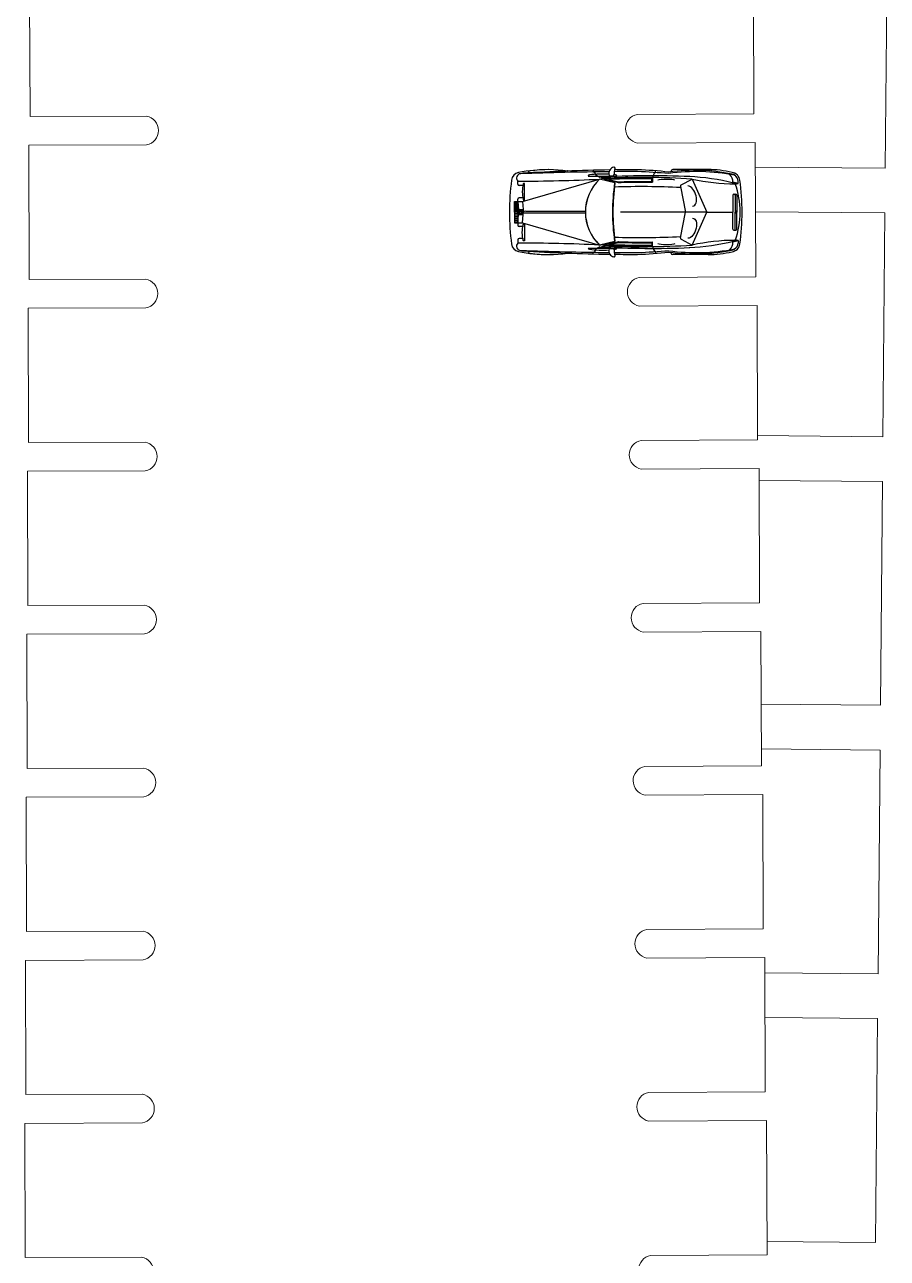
# Model space of a CAD drawing. Header units: millimetres. Extents: x 216896 to 446004, y 63591 to 243769.
# Drawn here: x 241362 to 260637, y 106694 to 134254 of the extents above; entities that cross this region are included whole.
import ezdxf

# ---------------------------------------------------------------- set-up
doc = ezdxf.new("R2010")
doc.units = ezdxf.units.MM
doc.layers.add('dwgmodels.com', color=250, linetype='Continuous')
doc.layers.add('line pedestr', color=7, linetype='Continuous', lineweight=5, true_color=0x1c1c1c)

# ---------------------------------------------------------------- blocks, each defined once
blk = doc.blocks.new('auto 1')
at = {"layer": 'dwgmodels.com', "color": 0}
for p, q in [((-4910, 858), (-4910, 857)), ((-3327, 933), (-3327, 898)), ((-2859, 1002), (-2864, 1002)), ((-1936, 883), (-1936, 923)), ((-1590, 910), (-1590, 899)), ((-715, 950), (-1550, 950)), ((-170, 828), (-170, 824)), ((-5012, 621), (-5012, 692)), ((-4890, 591), (-4982, 591)), ((-4909, 240), (-3185, 736)), ((-3437, 803), (-2799, 803)), ((-3182, 776), (-3270, 822)), ((-3185, 736), (-3104, 756)), ((-2842, 655), (-3185, 736)), ((-3069, 736), (-3140, 776)), ((-2765, 664), (-3069, 736)), ((-2952, 810), (-2884, 810)), ((-2763, 664), (-2704, 664)), ((-2002, 772), (-2002, 667)), ((-1377, 575), (-1261, 0)), ((-1362, 608), (-1117, 737)), ((-1117, 737), (-791, 0)), ((-90, 637), (-90, 691)), ((-5012, 240), (-5012, 291)), ((-4890, 321), (-4982, 321)), ((-208, 380), (-208, 0)), ((-188, 400), (-140, 400)), ((-156, 380), (-156, 0)), ((-120, 380), (-120, 0)), ((-5085, 0), (-5085, 240)), ((-5085, 0), (-5085, 240)), ((-5085, 240), (-4909, 240)), ((-5085, 220), (-5013, 220)), ((-5013, 0), (-5013, 240)), ((-5013, 240), (-4999, 56)), ((-5013, 0), (-5013, 240)), ((-4999, 56), (-4999, 0)), ((-4999, 56), (-4999, 0)), ((-4999, 56), (-4999, 0)), ((-4999, 56), (-4999, 0)), ((-4999, 56), (-4895, 56)), ((-4999, 56), (-4999, 0)), ((-4999, 56), (-4999, 0)), ((-4999, 56), (-4999, 0)), ((-4999, 56), (-4895, 56)), ((-4999, 56), (-4999, 0)), ((-4999, 56), (-4999, 0)), ((-4999, 56), (-4999, 0)), ((-4999, 56), (-4999, 0)), ((-4999, 56), (-4999, 0)), ((-4999, 56), (-4999, 0)), ((-4999, 56), (-4999, 0)), ((-4999, 56), (-4999, 0)), ((-4999, 56), (-4999, 0)), ((-4909, 240), (-4895, 56)), ((-4895, 56), (-4895, 0)), ((-4895, 56), (-4895, 0)), ((-4895, 56), (-4895, 0)), ((-4895, 56), (-4895, 0)), ((-4895, 56), (-4895, 0)), ((-4895, 56), (-4895, 0)), ((-4895, 56), (-4895, 0)), ((-4895, 56), (-4895, 0)), ((-4834, 20), (-3502, 20)), ((-5085, 0), (-5085, -240)), ((-5085, 0), (-5085, -240)), ((-5085, -220), (-5013, -220)), ((-5085, -240), (-4909, -240)), ((-5013, 0), (-5013, -240)), ((-5013, 0), (-5013, -240)), ((-5013, -240), (-4999, -56)), ((-5012, -240), (-5012, -291)), ((-4999, -56), (-4999, 0)), ((-4999, -56), (-4999, 0)), ((-4999, -56), (-4999, 0)), ((-4999, -56), (-4999, 0)), ((-4999, -56), (-4999, 0)), ((-4999, -56), (-4999, 0)), ((-4999, -56), (-4999, 0)), ((-4999, -56), (-4999, 0)), ((-4999, -56), (-4999, 0)), ((-4999, -56), (-4999, 0)), ((-4999, -56), (-4999, 0)), ((-4999, -56), (-4999, 0)), ((-4999, -56), (-4999, 0)), ((-4999, -56), (-4999, 0)), ((-4999, -56), (-4999, 0)), ((-4999, -56), (-4999, 0)), ((-4999, -56), (-4895, -56)), ((-4999, -56), (-4895, -56)), ((-4909, -240), (-4895, -56)), ((-4909, -240), (-3185, -736)), ((-4895, -56), (-4895, 0)), ((-4895, -56), (-4895, 0)), ((-4895, -56), (-4895, 0)), ((-4895, -56), (-4895, 0)), ((-4895, -56), (-4895, 0)), ((-4895, -56), (-4895, 0)), ((-4895, -56), (-4895, 0)), ((-4895, -56), (-4895, 0)), ((-4834, -20), (-3502, -20)), ((-1261, 0), (-2716, 0)), ((-791, 0), (-2716, 0)), ((-1377, -575), (-1261, 0)), ((-1117, -738), (-791, 0)), ((-791, 0), (-208, 0)), ((-791, 0), (-208, 0)), ((-208, -380), (-208, 0)), ((-156, -380), (-156, 0)), ((-120, -380), (-120, 0)), ((-4890, -321), (-4982, -321)), ((-188, -400), (-140, -400)), ((-5012, -621), (-5012, -692)), ((-4890, -591), (-4982, -591)), ((-3437, -803), (-2799, -803)), ((-3182, -776), (-3270, -822)), ((-2842, -655), (-3185, -736)), ((-3069, -736), (-3140, -776)), ((-2765, -664), (-3069, -736)), ((-2952, -810), (-2884, -810)), ((-2763, -664), (-2704, -664)), ((-2002, -772), (-2002, -667)), ((-1362, -608), (-1117, -738)), ((-170, -828), (-170, -824)), ((-90, -637), (-90, -691)), ((-4910, -858), (-4910, -857)), ((-3327, -934), (-3327, -898)), ((-2859, -1002), (-2864, -1002)), ((-1936, -883), (-1936, -923)), ((-1590, -910), (-1590, -899)), ((-715, -950), (-1550, -950))]:
    blk.add_line(p, q, dxfattribs=at)
for points in [[(-4890, 321), (-4890, 281, 0.414214), (-4878, 269), (-4871, 269, 0.414214), (-4859, 281), (-4859, 630, 0.414214), (-4871, 642), (-4878, 642, 0.414214), (-4890, 630), (-4890, 591)], [(-4890, -321), (-4890, -281, -0.414214), (-4878, -269), (-4871, -269, -0.414214), (-4859, -281), (-4859, -630, -0.414214), (-4871, -642), (-4878, -642, -0.414214), (-4890, -630), (-4890, -591)]]:
    blk.add_lwpolyline(points, format="xyb", dxfattribs=at)
for points in [[(-2842, 655), (-3185, 736, 0.204169), (-3502, 0, 0.204169), (-3185, -736), (-2842, -655, -0.034689), (-2888, 0, -0.034689)], [(-2002, 757, 0.014712), (-3080, 742), (-3069, 736), (-2765, 664, 0.057921), (-2763, 664), (-2724, 664, -0.009902), (-2002, 667)], [(-2017, 743, 0.013194), (-2983, 731), (-2762, 679), (-2724, 679, -0.009691), (-2017, 683)], [(-2017, -743, -0.013194), (-2983, -731), (-2762, -679), (-2724, -679, 0.009691), (-2017, -683)]]:
    blk.add_lwpolyline(points, format="xyb", close=True, dxfattribs=at)
for points in [[(-5071, 181), (-5013, 181), (-5013, 185), (-5071, 185)], [(-5071, 141), (-5013, 141), (-5013, 145), (-5071, 145)], [(-5071, 101), (-5013, 101), (-5013, 105), (-5071, 105)], [(-5071, 61), (-5013, 61), (-5013, 65), (-5071, 65)], [(-5071, 21), (-5013, 21), (-5013, 25), (-5071, 25)], [(-4996, 4), (-4995, 0), (-4996, -4), (-4988, -6), (-4979, -9), (-4917, -53), (-4908, -42), (-4906, -32), (-4906, -23), (-4911, -17), (-4921, -13), (-4927, -13), (-4936, -11), (-4932, -4), (-4934, -2), (-4931, 0), (-4934, 2), (-4932, 4), (-4936, 11), (-4927, 13), (-4921, 13), (-4911, 17), (-4906, 23), (-4906, 32), (-4908, 42), (-4917, 53), (-4979, 9), (-4988, 6)], [(-4996, -4), (-4995, 0), (-4996, 4), (-4988, 6), (-4979, 9), (-4917, 53), (-4908, 42), (-4906, 32), (-4906, 23), (-4911, 17), (-4921, 13), (-4927, 13), (-4936, 11), (-4932, 4), (-4934, 2), (-4931, 0), (-4934, -2), (-4932, -4), (-4936, -11), (-4927, -13), (-4921, -13), (-4911, -17), (-4906, -23), (-4906, -32), (-4908, -42), (-4917, -53), (-4979, -9), (-4988, -6)], [(-4996, 4), (-4995, 0), (-4996, -4), (-4988, -6), (-4979, -9), (-4917, -53), (-4908, -42), (-4906, -32), (-4906, -23), (-4911, -17), (-4921, -13), (-4927, -13), (-4936, -11), (-4932, -4), (-4934, -2), (-4931, 0), (-4934, 2), (-4932, 4), (-4936, 11), (-4927, 13), (-4921, 13), (-4911, 17), (-4906, 23), (-4906, 32), (-4908, 42), (-4917, 53), (-4979, 9), (-4988, 6)], [(-4996, -4), (-4995, 0), (-4996, 4), (-4988, 6), (-4979, 9), (-4917, 53), (-4908, 42), (-4906, 32), (-4906, 23), (-4911, 17), (-4921, 13), (-4927, 13), (-4936, 11), (-4932, 4), (-4934, 2), (-4931, 0), (-4934, -2), (-4932, -4), (-4936, -11), (-4927, -13), (-4921, -13), (-4911, -17), (-4906, -23), (-4906, -32), (-4908, -42), (-4917, -53), (-4979, -9), (-4988, -6)], [(-4996, 4), (-4995, 0), (-4996, -4), (-4988, -6), (-4979, -9), (-4917, -53), (-4908, -42), (-4906, -32), (-4906, -23), (-4911, -17), (-4921, -13), (-4927, -13), (-4936, -11), (-4932, -4), (-4934, -2), (-4931, 0), (-4934, 2), (-4932, 4), (-4936, 11), (-4927, 13), (-4921, 13), (-4911, 17), (-4906, 23), (-4906, 32), (-4908, 42), (-4917, 53), (-4979, 9), (-4988, 6)], [(-4996, -4), (-4995, 0), (-4996, 4), (-4988, 6), (-4979, 9), (-4917, 53), (-4908, 42), (-4906, 32), (-4906, 23), (-4911, 17), (-4921, 13), (-4927, 13), (-4936, 11), (-4932, 4), (-4934, 2), (-4931, 0), (-4934, -2), (-4932, -4), (-4936, -11), (-4927, -13), (-4921, -13), (-4911, -17), (-4906, -23), (-4906, -32), (-4908, -42), (-4917, -53), (-4979, -9), (-4988, -6)], [(-4996, 4), (-4995, 0), (-4996, -4), (-4988, -6), (-4979, -9), (-4917, -53), (-4908, -42), (-4906, -32), (-4906, -23), (-4911, -17), (-4921, -13), (-4927, -13), (-4936, -11), (-4932, -4), (-4934, -2), (-4931, 0), (-4934, 2), (-4932, 4), (-4936, 11), (-4927, 13), (-4921, 13), (-4911, 17), (-4906, 23), (-4906, 32), (-4908, 42), (-4917, 53), (-4979, 9), (-4988, 6)], [(-4996, -4), (-4995, 0), (-4996, 4), (-4988, 6), (-4979, 9), (-4917, 53), (-4908, 42), (-4906, 32), (-4906, 23), (-4911, 17), (-4921, 13), (-4927, 13), (-4936, 11), (-4932, 4), (-4934, 2), (-4931, 0), (-4934, -2), (-4932, -4), (-4936, -11), (-4927, -13), (-4921, -13), (-4911, -17), (-4906, -23), (-4906, -32), (-4908, -42), (-4917, -53), (-4979, -9), (-4988, -6)], [(-4996, 4), (-4995, 0), (-4996, -4), (-4988, -6), (-4979, -9), (-4917, -53), (-4908, -42), (-4906, -32), (-4906, -23), (-4911, -17), (-4921, -13), (-4927, -13), (-4936, -11), (-4932, -4), (-4934, -2), (-4931, 0), (-4934, 2), (-4932, 4), (-4936, 11), (-4927, 13), (-4921, 13), (-4911, 17), (-4906, 23), (-4906, 32), (-4908, 42), (-4917, 53), (-4979, 9), (-4988, 6)], [(-4996, -4), (-4995, 0), (-4996, 4), (-4988, 6), (-4979, 9), (-4917, 53), (-4908, 42), (-4906, 32), (-4906, 23), (-4911, 17), (-4921, 13), (-4927, 13), (-4936, 11), (-4932, 4), (-4934, 2), (-4931, 0), (-4934, -2), (-4932, -4), (-4936, -11), (-4927, -13), (-4921, -13), (-4911, -17), (-4906, -23), (-4906, -32), (-4908, -42), (-4917, -53), (-4979, -9), (-4988, -6)], [(-4996, 4), (-4995, 0), (-4996, -4), (-4988, -6), (-4979, -9), (-4917, -53), (-4908, -42), (-4906, -32), (-4906, -23), (-4911, -17), (-4921, -13), (-4927, -13), (-4936, -11), (-4932, -4), (-4934, -2), (-4931, 0), (-4934, 2), (-4932, 4), (-4936, 11), (-4927, 13), (-4921, 13), (-4911, 17), (-4906, 23), (-4906, 32), (-4908, 42), (-4917, 53), (-4979, 9), (-4988, 6)], [(-4996, -4), (-4995, 0), (-4996, 4), (-4988, 6), (-4979, 9), (-4917, 53), (-4908, 42), (-4906, 32), (-4906, 23), (-4911, 17), (-4921, 13), (-4927, 13), (-4936, 11), (-4932, 4), (-4934, 2), (-4931, 0), (-4934, -2), (-4932, -4), (-4936, -11), (-4927, -13), (-4921, -13), (-4911, -17), (-4906, -23), (-4906, -32), (-4908, -42), (-4917, -53), (-4979, -9), (-4988, -6)], [(-4996, 4), (-4995, 0), (-4996, -4), (-4988, -6), (-4979, -9), (-4917, -53), (-4908, -42), (-4906, -32), (-4906, -23), (-4911, -17), (-4921, -13), (-4927, -13), (-4936, -11), (-4932, -4), (-4934, -2), (-4931, 0), (-4934, 2), (-4932, 4), (-4936, 11), (-4927, 13), (-4921, 13), (-4911, 17), (-4906, 23), (-4906, 32), (-4908, 42), (-4917, 53), (-4979, 9), (-4988, 6)], [(-4996, -4), (-4995, 0), (-4996, 4), (-4988, 6), (-4979, 9), (-4917, 53), (-4908, 42), (-4906, 32), (-4906, 23), (-4911, 17), (-4921, 13), (-4927, 13), (-4936, 11), (-4932, 4), (-4934, 2), (-4931, 0), (-4934, -2), (-4932, -4), (-4936, -11), (-4927, -13), (-4921, -13), (-4911, -17), (-4906, -23), (-4906, -32), (-4908, -42), (-4917, -53), (-4979, -9), (-4988, -6)], [(-4996, 4), (-4995, 0), (-4996, -4), (-4988, -6), (-4979, -9), (-4917, -53), (-4908, -42), (-4906, -32), (-4906, -23), (-4911, -17), (-4921, -13), (-4927, -13), (-4936, -11), (-4932, -4), (-4934, -2), (-4931, 0), (-4934, 2), (-4932, 4), (-4936, 11), (-4927, 13), (-4921, 13), (-4911, 17), (-4906, 23), (-4906, 32), (-4908, 42), (-4917, 53), (-4979, 9), (-4988, 6)], [(-4996, -4), (-4995, 0), (-4996, 4), (-4988, 6), (-4979, 9), (-4917, 53), (-4908, 42), (-4906, 32), (-4906, 23), (-4911, 17), (-4921, 13), (-4927, 13), (-4936, 11), (-4932, 4), (-4934, 2), (-4931, 0), (-4934, -2), (-4932, -4), (-4936, -11), (-4927, -13), (-4921, -13), (-4911, -17), (-4906, -23), (-4906, -32), (-4908, -42), (-4917, -53), (-4979, -9), (-4988, -6)], [(-125, 20), (-150, 20), (-150, -20), (-125, -20)], [(-125, -20), (-150, -20), (-150, 20), (-125, 20)], [(-125, 20), (-150, 20), (-150, -20), (-125, -20)], [(-125, -20), (-150, -20), (-150, 20), (-125, 20)], [(-125, 20), (-150, 20), (-150, -20), (-125, -20)], [(-125, -20), (-150, -20), (-150, 20), (-125, 20)], [(-125, 20), (-150, 20), (-150, -20), (-125, -20)], [(-125, -20), (-150, -20), (-150, 20), (-125, 20)], [(-125, 20), (-150, 20), (-150, -20), (-125, -20)], [(-125, -20), (-150, -20), (-150, 20), (-125, 20)], [(-125, 20), (-150, 20), (-150, -20), (-125, -20)], [(-125, -20), (-150, -20), (-150, 20), (-125, 20)], [(-125, 20), (-150, 20), (-150, -20), (-125, -20)], [(-125, -20), (-150, -20), (-150, 20), (-125, 20)], [(-125, 20), (-150, 20), (-150, -20), (-125, -20)], [(-125, -20), (-150, -20), (-150, 20), (-125, 20)], [(-125, 20), (-150, 20), (-150, -20), (-125, -20)], [(-125, -20), (-150, -20), (-150, 20), (-125, 20)], [(-125, 20), (-150, 20), (-150, -20), (-125, -20)], [(-125, -20), (-150, -20), (-150, 20), (-125, 20)], [(-125, 20), (-150, 20), (-150, -20), (-125, -20)], [(-125, -20), (-150, -20), (-150, 20), (-125, 20)], [(-125, 20), (-150, 20), (-150, -20), (-125, -20)], [(-125, -20), (-150, -20), (-150, 20), (-125, 20)], [(-125, 20), (-150, 20), (-150, -20), (-125, -20)], [(-125, -20), (-150, -20), (-150, 20), (-125, 20)], [(-125, 20), (-150, 20), (-150, -20), (-125, -20)], [(-125, -20), (-150, -20), (-150, 20), (-125, 20)], [(-125, 20), (-150, 20), (-150, -20), (-125, -20)], [(-125, -20), (-150, -20), (-150, 20), (-125, 20)], [(-125, 20), (-150, 20), (-150, -20), (-125, -20)], [(-125, -20), (-150, -20), (-150, 20), (-125, 20)], [(-125, 20), (-150, 20), (-150, -20), (-125, -20)], [(-125, -20), (-150, -20), (-150, 20), (-125, 20)], [(-125, 20), (-150, 20), (-150, -20), (-125, -20)], [(-125, -20), (-150, -20), (-150, 20), (-125, 20)], [(-125, 20), (-150, 20), (-150, -20), (-125, -20)], [(-125, -20), (-150, -20), (-150, 20), (-125, 20)], [(-125, 20), (-150, 20), (-150, -20), (-125, -20)], [(-125, -20), (-150, -20), (-150, 20), (-125, 20)], [(-125, 20), (-150, 20), (-150, -20), (-125, -20)], [(-125, -20), (-150, -20), (-150, 20), (-125, 20)], [(-125, 20), (-150, 20), (-150, -20), (-125, -20)], [(-125, -20), (-150, -20), (-150, 20), (-125, 20)], [(-125, 20), (-150, 20), (-150, -20), (-125, -20)], [(-125, -20), (-150, -20), (-150, 20), (-125, 20)], [(-125, 20), (-150, 20), (-150, -20), (-125, -20)], [(-125, -20), (-150, -20), (-150, 20), (-125, 20)], [(-125, 20), (-150, 20), (-150, -20), (-125, -20)], [(-125, -20), (-150, -20), (-150, 20), (-125, 20)], [(-125, 20), (-150, 20), (-150, -20), (-125, -20)], [(-125, -20), (-150, -20), (-150, 20), (-125, 20)], [(-125, 20), (-150, 20), (-150, -20), (-125, -20)], [(-125, -20), (-150, -20), (-150, 20), (-125, 20)], [(-125, 20), (-150, 20), (-150, -20), (-125, -20)], [(-125, -20), (-150, -20), (-150, 20), (-125, 20)], [(-125, 20), (-150, 20), (-150, -20), (-125, -20)], [(-125, -20), (-150, -20), (-150, 20), (-125, 20)], [(-125, 20), (-150, 20), (-150, -20), (-125, -20)], [(-125, -20), (-150, -20), (-150, 20), (-125, 20)], [(-125, 20), (-150, 20), (-150, -20), (-125, -20)], [(-125, -20), (-150, -20), (-150, 20), (-125, 20)], [(-125, 20), (-150, 20), (-150, -20), (-125, -20)], [(-125, -20), (-150, -20), (-150, 20), (-125, 20)], [(-5071, -21), (-5013, -21), (-5013, -25), (-5071, -25)], [(-5071, -61), (-5013, -61), (-5013, -65), (-5071, -65)], [(-5071, -101), (-5013, -101), (-5013, -105), (-5071, -105)], [(-5071, -141), (-5013, -141), (-5013, -145), (-5071, -145)], [(-5071, -181), (-5013, -181), (-5013, -185), (-5071, -185)]]:
    blk.add_lwpolyline(points, close=True, dxfattribs=at)
for centre, radius, start, end in [((-4953, 687), 200, 101.6624, 172.642), ((-4944, 760), 95.6, 90, 225), ((-4324, -2489), 3437, 90, 101.2286), ((-2334, -68247), 69152, 90.52837, 92.16293), ((-4901, 858), 9, 93.4063, 180), ((-2347, -41163), 42108, 90.8277, 93.4786), ((-4731, 871), 50, 97.8415, 176.0279), ((-4324, -2084), 3032, 81.934, 97.8415), ((-3898, 889), 30, 67.858, 90), ((-3407, 802), 30, 97.2866, 177.6092), ((-3119, -1450), 2300, 86.4157, 97.2866), ((-3350, 822), 79.5, 0, 72.9505), ((-2838, 866), 139, 100.6596, 197.5276), ((-2884, 830), 20, 270, 358.1306), ((-2271, 810), 593, 163.6772, 178.1306), ((-3119, -1450), 2300, 82.6569, 83.6057), ((-2859, 982), 20, 343.6772, 90), ((-2336, -67862), 68767, 90, 90.43392), ((-2336, -41582), 42527, 90, 90.6915), ((-2829, 802), 30, 2.9362, 82.6569), ((-2551, -6571), 7519, 83.0197, 88.3621), ((-3754, -28048), 28988, 85.8121, 87.1961), ((-1856, 759), 147, 122.9331, 174.8664), ((-1060, -3141), 4075, 77.4821, 98.1357), ((-1020, -3595), 4500, 79.1091, 97.8761), ((-1550, 910), 40, 90, 180), ((-755, -1258), 2208, 76.0733, 90), ((-715, 910), 40, 7.2816, 90), ((-463, 666), 258, 0, 43.0134), ((-247, 687), 200, 7.3515, 83.0367), ((-179, 828), 9, 0, 77.4821), ((5, 0), 5205, 172.1281, 179.9994), ((-5012, 39294), 38602, 270, 272.7125), ((-4982, 621), 30, 180, 270), ((-2480, -3), 1021, 133.6484, 179.8061), ((-2480, -3), 1021, 133.6484, 179.8061), ((-2003, -19070), 19881, 87.5956, 93.3997), ((-2280, -17552), 18326, 86.361, 92.5791), ((-2280, -17552), 18311, 89.132, 92.5035), ((-2952, 830), 20, 197.5276, 270), ((1849, 0), 4736, 172.0523, 179.9993), ((-2280, -17552), 18121, 87.1273, 91.8169), ((-2763, 674), 10, 256.7403, 270), ((-2280, -17552), 18221, 89.1277, 91.397), ((-1348, 581), 30, 117.8658, 191.4803), ((-1417, -4240), 5039, 75.9277, 87.3528), ((-155, 5021), 4390, 257.3525, 270), ((-1417, -4240), 5054, 74.7795, 76.128), ((-90, 1109), 473, 257.5808, 270), ((-240, 691), 150, 0, 62.1819), ((-140, 830), 200, 265.4684, 284.3774), ((-1825, 0), 1785, 0.0117, 20.7092), ((-5204, 0), 5204, 0.0006, 7.8655), ((-4982, 291), 30, 90, 180), ((-188, 380), 20, 90, 180), ((-176, 380), 20, 0, 90), ((-140, 380), 20, 0, 90), ((-4952, 0), 39.1, 70.6849, 171.7242), ((-4952, 0), 39.1, 70.6849, 171.7242), ((-4952, 0), 39.1, 70.6849, 171.7242), ((-4952, 0), 39.1, 70.6849, 171.7242), ((-4952, 0), 39.1, 70.6849, 171.7242), ((-4952, 0), 39.1, 70.6849, 171.7242), ((-4952, 0), 39.1, 70.6849, 171.7242), ((-4952, 0), 39.1, 70.6849, 171.7242), ((-4952, 0), 39.1, 337.8779, 22.1221), ((-4952, 0), 39.1, 337.8779, 22.1221), ((-4952, 0), 39.1, 337.8779, 22.1221), ((-4952, 0), 39.1, 337.8779, 22.1221), ((-4952, 0), 39.1, 337.8779, 22.1221), ((-4952, 0), 39.1, 337.8779, 22.1221), ((-4952, 0), 39.1, 337.8779, 22.1221), ((-4952, 0), 39.1, 337.8779, 22.1221), ((-4952, 0), 39.1, 337.8779, 22.1221), ((-4952, 0), 39.1, 337.8779, 22.1221), ((-4952, 0), 39.1, 337.8779, 22.1221), ((-4952, 0), 39.1, 337.8779, 22.1221), ((-4952, 0), 39.1, 337.8779, 22.1221), ((-4952, 0), 39.1, 337.8779, 22.1221), ((-4952, 0), 39.1, 337.8779, 22.1221), ((-4952, 0), 39.1, 337.8779, 22.1221), ((-4834, -83), 103, 90, 126.4004), ((-4834, -83), 103, 90, 126.4004), ((-4834, -83), 103, 90, 126.4004), ((-4834, -83), 103, 90, 126.4004), ((-4834, -83), 103, 90, 126.4004), ((-4834, -83), 103, 90, 126.4004), ((-4834, -83), 103, 90, 126.4004), ((-4834, -83), 103, 90, 126.4004), ((5, 0), 5205, 180.0006, 187.8719), ((-4952, 0), 39.1, 188.2758, 289.3151), ((-4952, 0), 39.1, 188.2758, 289.3151), ((-4952, 0), 39.1, 188.2758, 289.3151), ((-4952, 0), 39.1, 188.2758, 289.3151), ((-4952, 0), 39.1, 188.2758, 289.3151), ((-4952, 0), 39.1, 188.2758, 289.3151), ((-4952, 0), 39.1, 188.2758, 289.3151), ((-4952, 0), 39.1, 188.2758, 289.3151), ((-4834, 83), 103, 233.5996, 270), ((-4834, 83), 103, 233.5996, 270), ((-4834, 83), 103, 233.5996, 270), ((-4834, 83), 103, 233.5996, 270), ((-4834, 83), 103, 233.5996, 270), ((-4834, 83), 103, 233.5996, 270), ((-4834, 83), 103, 233.5996, 270), ((-4834, 83), 103, 233.5996, 270), ((-2480, 3), 1021, 180.1939, 226.3516), ((-2480, 3), 1021, 180.1939, 226.3516), ((-2480, 3), 1021, 180.1939, 226.3516), ((-2480, 3), 1021, 180.1939, 226.3516), ((-2480, 3), 1021, 180.1939, 226.3516), ((-2480, 3), 1021, 180.1939, 226.3516), ((1849, 0), 4736, 180.0007, 187.9477), ((1849, 0), 4736, 180.0007, 187.9477), ((1849, 0), 4736, 180.0007, 187.9477), ((1849, 0), 4736, 180.0007, 187.9477), ((1849, 0), 4736, 180.0007, 187.9477), ((-1825, 0), 1785, 339.2908, 359.9883), ((-5204, 0), 5204, 352.1345, 359.9994), ((-4982, -291), 30, 180, 270), ((-2280, 17552), 18121, 268.1831, 272.8727), ((-188, -380), 20, 180, 270), ((-176, -380), 20, 270, 0), ((-140, -380), 20, 270, 0), ((-4953, -687), 200, 187.358, 258.3376), ((-4944, -760), 95.6, 135, 270), ((-4982, -621), 30, 90, 180), ((-5012, -39294), 38602, 87.2875, 90), ((-3407, -802), 30, 182.3908, 262.7134), ((-3350, -822), 79.5, 287.0495, 0), ((-2003, 19070), 19881, 266.6003, 272.4044), ((-2280, 17552), 18326, 267.4209, 273.639), ((-2280, 17552), 18311, 267.4965, 270.868), ((-2838, -866), 139, 162.4724, 259.3404), ((-2952, -830), 20, 90, 162.4724), ((-2884, -830), 20, 1.8694, 90), ((-2829, -802), 30, 277.3431, 357.0638), ((-2763, -674), 10, 90, 103.2597), ((-2280, 17552), 18221, 268.603, 270.8723), ((-1856, -759), 147, 185.1336, 237.0669), ((-1020, 3595), 4500, 262.1239, 280.8909), ((-1348, -581), 30, 168.5197, 242.1342), ((-1417, 4240), 5039, 272.6472, 284.0723), ((-155, -5021), 4390, 90, 102.6475), ((-463, -667), 258, 316.9866, 0), ((-247, -687), 200, 276.9633, 352.6485), ((-1417, 4240), 5054, 283.872, 285.2205), ((-90, -1109), 473, 90, 102.4192), ((-240, -691), 150, 297.8181, 0), ((-140, -830), 200, 75.6226, 94.5316), ((-4324, 2489), 3437, 258.7714, 270), ((-2334, 68247), 69152, 267.83707, 269.47163), ((-4901, -858), 9, 180, 266.5937), ((-2347, 41163), 42108, 266.5214, 269.1723), ((-4731, -871), 50, 183.9721, 262.1585), ((-4324, 2084), 3032, 262.1585, 278.066), ((-3898, -889), 30, 270, 292.142), ((-3119, 1450), 2300, 262.7134, 273.5843), ((-2271, -810), 593, 181.8694, 196.3228), ((-3119, 1450), 2300, 276.3943, 277.3431), ((-2859, -982), 20, 270, 16.3228), ((-2336, 67862), 68767, 269.56608, 270), ((-2336, 41582), 42527, 269.3085, 270), ((-3754, 28048), 28988, 272.8039, 274.1879), ((-2551, 6571), 7519, 271.6379, 276.9803), ((-1060, 3141), 4075, 261.8643, 282.5179), ((-1550, -910), 40, 180, 270), ((-755, 1258), 2208, 270, 283.9267), ((-715, -910), 40, 270, 352.7184), ((-179, -828), 9, 282.5179, 0)]:
    blk.add_arc(centre, radius, start, end, dxfattribs=at)
for centre, major_axis, ratio, start_param, end_param in [((-4890, 456), (0, -135), 0.15755, 3.141593, 6.283185), ((-1690, 705), (-200, 0), 0.125, 3.446285, 5.978493), ((-1164, 360), (78, -222), 0.56398, 6.142234, 9.174841)]:
    blk.add_ellipse(centre, major_axis=major_axis, ratio=ratio, start_param=start_param, end_param=end_param, dxfattribs=at)
at = {"layer": 'dwgmodels.com', "color": 0, "extrusion": (0, 0, -1)}
for centre, major_axis, ratio, start_param, end_param in [((-1164, -360), (78, 222), 0.56398, 6.142234, 9.174841), ((-4890, -456), (0, 135), 0.15755, 3.141593, 6.283185), ((-1690, -705), (-200, 0), 0.125, 3.446285, 5.978493)]:
    blk.add_ellipse(centre, major_axis=major_axis, ratio=ratio, start_param=start_param, end_param=end_param, dxfattribs=at)

msp = doc.modelspace()

# ---------------------------------------------------------------- linework, layer by layer
at = {"layer": 'line pedestr'}
for p, q in [((260592, 131048), (260637, 136048)), ((241471, 135201), (241482, 132201)), ((257645, 135260), (257656, 132260)), ((241482, 132201), (244084, 132211)), ((257656, 132260), (255053, 132251)), ((241455, 131560), (244087, 131569)), ((241455, 131560), (241466, 128560)), ((257687, 131619), (255055, 131609)), ((257687, 131619), (257698, 128619)), ((257689, 131074), (260592, 131048)), ((257693, 130074), (260583, 130048)), ((260538, 125048), (260583, 130048)), ((241466, 128560), (244069, 128569)), ((257698, 128619), (255096, 128609)), ((241440, 127918), (244072, 127928)), ((241440, 127918), (241451, 124918)), ((257729, 127977), (255097, 127968)), ((257729, 127977), (257740, 124977)), ((241451, 124918), (244053, 124927)), ((257740, 124977), (255138, 124968)), ((257740, 125074), (260538, 125048)), ((257771, 124336), (255139, 124326)), ((257771, 124336), (257782, 121336)), ((241424, 124276), (244056, 124286)), ((241424, 124276), (241435, 121276)), ((257772, 124073), (260529, 124048)), ((260483, 119049), (260529, 124048)), ((241435, 121276), (244038, 121286)), ((257782, 121336), (255180, 121326)), ((241409, 120635), (244040, 120644)), ((241409, 120635), (241420, 117635)), ((257813, 120694), (255182, 120685)), ((257813, 120694), (257824, 117694)), ((257819, 119073), (260483, 119049)), ((257823, 118073), (260474, 118049)), ((260429, 113049), (260474, 118049)), ((257824, 117694), (255222, 117685)), ((241420, 117635), (244022, 117644)), ((241393, 116993), (244025, 117002)), ((241393, 116993), (241404, 113993)), ((257856, 117053), (255224, 117043)), ((257856, 117053), (257866, 114053)), ((241404, 113993), (244006, 114002)), ((257866, 114053), (255264, 114043)), ((241377, 113351), (244009, 113361)), ((241377, 113351), (241388, 110351)), ((257898, 113411), (255266, 113402)), ((257898, 113411), (257909, 110411)), ((257899, 113072), (260429, 113049)), ((257903, 112072), (260420, 112049)), ((260375, 107049), (260420, 112049)), ((241388, 110351), (243991, 110361)), ((257909, 110411), (255306, 110402)), ((241362, 109709), (243994, 109719)), ((241362, 109709), (241373, 106709)), ((257940, 109770), (255308, 109760)), ((257940, 109770), (257951, 106770)), ((257950, 107071), (260375, 107049)), ((241373, 106709), (243975, 106719)), ((257951, 106770), (255348, 106760))]:
    msp.add_line(p, q, dxfattribs=at)
for centre, start, end in [((244026, 131890), 280.8451, 79.6839), ((255114, 131930), 100.7336, 259.5724), ((244010, 128248), 280.8451, 79.6839), ((255156, 128289), 100.7336, 259.5724), ((243995, 124606), 280.8451, 79.6839), ((255198, 124647), 100.7336, 259.5724), ((243979, 120965), 280.8451, 79.6839), ((255241, 121006), 100.7336, 259.5724), ((255283, 117364), 100.7336, 259.5724), ((243963, 117323), 280.8451, 79.6839), ((243948, 113681), 280.8451, 79.6839), ((255325, 113723), 100.7336, 259.5724), ((243932, 110039), 280.8451, 79.6839), ((255367, 110081), 100.7336, 259.5724), ((243917, 106398), 280.8451, 79.6839), ((255409, 106440), 100.7336, 259.5724)]:
    msp.add_arc(centre, 326, start, end, dxfattribs=at)

# ---------------------------------------------------------------- block references
at = {"layer": 'dwgmodels.com'}
msp.add_blockref('auto 1', (257392, 130067), dxfattribs=at)

doc.saveas('drawing.dxf')
